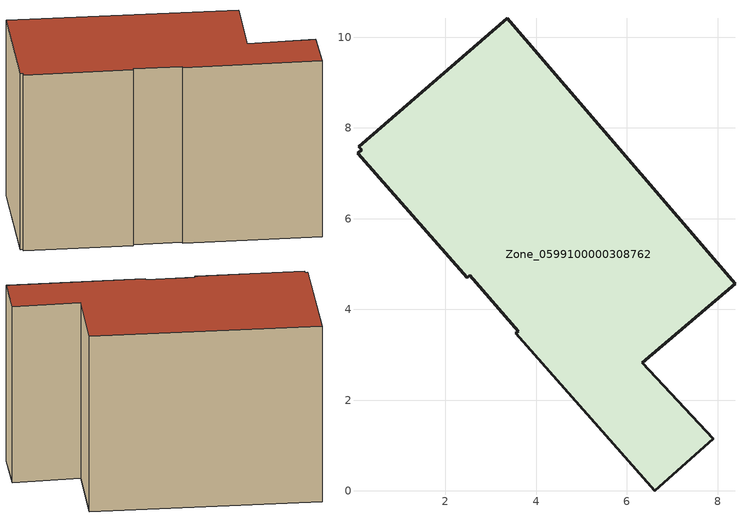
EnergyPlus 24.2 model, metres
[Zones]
Zone_0599100000308762
 floor ground (C_G): 3.55,3.48 3.6,3.52 2.54,4.75 2.48,4.7 0.06,7.44 0.16,7.52 0.09,7.59 3.36,10.42 8.38,4.57 6.34,2.82 7.9,1.15 6.61,0 z0
 wall outside (C_F): 6.61,0 7.9,1.15 6.34,2.82 8.38,4.57 3.36,10.42 0.09,7.59 0.16,7.52 0.06,7.44 2.48,4.7 2.54,4.75 3.6,3.52 3.55,3.48 6.61,0 z0:6.36
 roof outside (C_R): 3.6,3.52 3.55,3.48 6.61,0 7.9,1.15 6.34,2.82 8.38,4.57 3.36,10.42 0.09,7.59 0.16,7.52 0.06,7.44 2.48,4.7 2.54,4.75 z6.36
[BUILDING]
Pand.0599100000308762: North Axis=0; Terrain=City; Loads Convergence Tolerance Value=0.04; Temperature Convergence Tolerance Value=0.4; Solar Distribution=FullExterior; Maximum Number of Warmup Days=25; Minimum Number of Warmup Days=1
[Site:Location]
Rotterdam.The.Hague.AP_ZH_NLD Design_Conditions: Latitude=51.96; Longitude=4.45; Time Zone=1; Elevation=-4.5
[SITE:GROUNDTEMPERATURE:BUILDINGSURFACE]
18, 18, 18, 18, 18, 18, 18, 18, 18, 18, 18, 18
[MATERIAL] Thermal Absorptance=0.9; Solar Absorptance=0.7; Visible Absorptance=0.7
Name | Roughness | Thickness | Conductivity | Density | Specific Heat
G.TC.1946 | MediumSmooth | 0.15 | 1 | 540 | 1210
F.TC.1946 | Rough | 0.3 | 0.857143 | 1920 | 840
R.TC.1946 | MediumRough | 0.2 | 0.909091 | 1500 | 1000
[CONSTRUCTION]
C_G: G.TC.1946
C_F: F.TC.1946
C_R: R.TC.1946
[ZONE]
Zone_0599100000308762: Type=1; Multiplier=1; Ceiling Height=Autocalculate; Volume=Autocalculate; Floor Area=autocalculate; Part of Total Floor Area=Yes
[ZONEINFILTRATION:DESIGNFLOWRATE]
Infil_Zone_0599100000308762: Zone or ZoneList or Space or SpaceList=Zone_0599100000308762; Schedule=AlwaysOn; Design Flow Rate Calculation Method=Flow/Area; Flow Rate per Floor Area=0.003; Constant Term Coefficient=1; Temperature Term Coefficient=0; Velocity Term Coefficient=0; Velocity Squared Term Coefficient=0
[HVACTEMPLATE:ZONE:IDEALLOADSAIRSYSTEM]
Zone_0599100000308762: Maximum Heating Supply Air Temperature=50; Minimum Cooling Supply Air Temperature=13; Maximum Heating Supply Air Humidity Ratio=0.0156; Minimum Cooling Supply Air Humidity Ratio=0.0077; Heating Limit=NoLimit; Cooling Limit=NoLimit; Dehumidification Control Type=ConstantSensibleHeatRatio; Cooling Sensible Heat Ratio=0.7; Dehumidification Setpoint=60; Humidification Control Type=None; Humidification Setpoint=30; Outdoor Air Method=None; Outdoor Air Flow Rate per Person=0.00944; Outdoor Air Flow Rate per Zone Floor Area=0; Outdoor Air Flow Rate per Zone=0; Demand Controlled Ventilation Type=None; Outdoor Air Economizer Type=NoEconomizer; Heat Recovery Type=None; Sensible Heat Recovery Effectiveness=0.7; Latent Heat Recovery Effectiveness=0.65
[ZONECONTROL:THERMOSTAT]
ThermostatControl_Zone_0599100000308762: Zone or ZoneList=Zone_0599100000308762; Control Type Schedule=DualSetpointControlType; Control 1=Thermostat_Zone_0599100000308762; Temperature Difference Between Cutout And Setpoint=0
[THERMOSTATSETPOINT:DUALSETPOINT]
Thermostat_Zone_0599100000308762: Heating Setpoint Temperature Schedule=HeatingSetpoint_Zone_0599100000308762; Cooling Setpoint Temperature Schedule=CoolingSetpoint_Zone_0599100000308762
[SCHEDULE:COMPACT]
HeatingSetpoint_Zone_0599100000308762: Through: 12/31, For: AllDays, Until: 24:00, 21
CoolingSetpoint_Zone_0599100000308762: Through: 12/31, For: AllDays, Until: 24:00, 24
DualSetpointControlType: Through: 12/31, For: AllDays, Until: 24:00, 4
AlwaysOn: Through: 12/31, For: AllDays, Until: 24:00, 1
